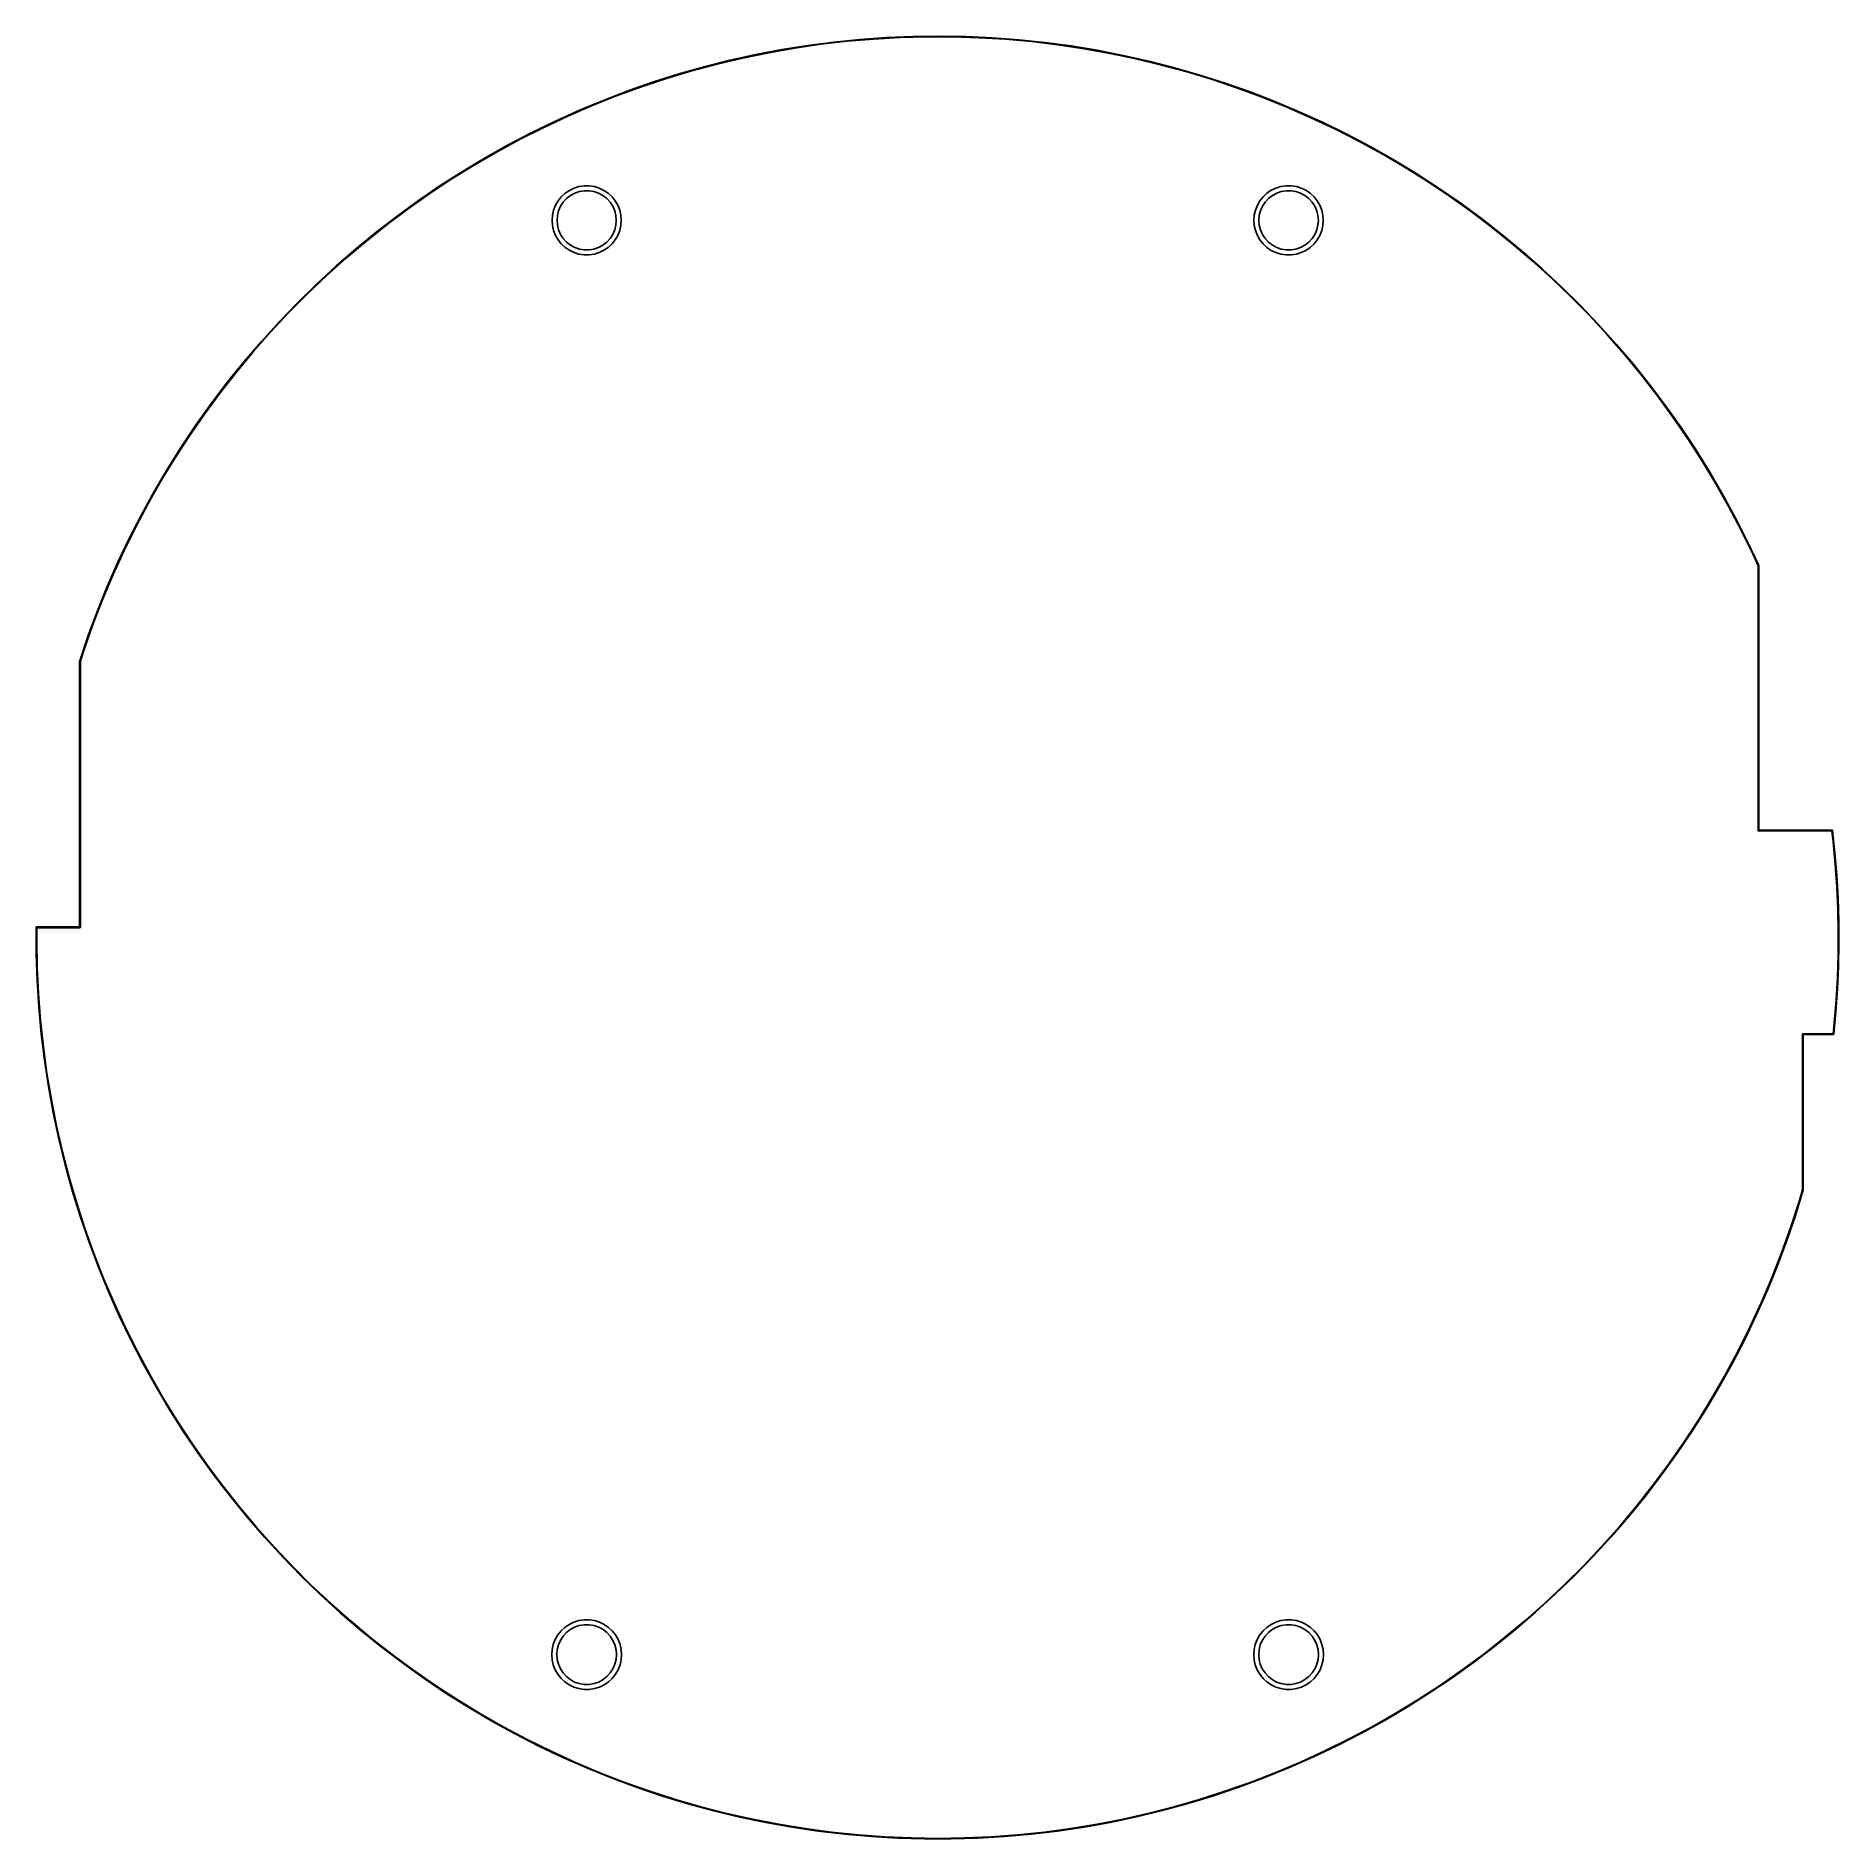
# Model space of a CAD drawing. Extents: x 109.9 to 199.9, y -155.5 to -65.5.
import ezdxf

# ---------------------------------------------------------------- set-up
doc = ezdxf.new("R2010")
doc.units = 0
doc.layers.add('BLACK', color=7, linetype='CONTINUOUS')

msp = doc.modelspace()

# ---------------------------------------------------------------- linework, layer by layer
at = {"layer": 'BLACK', "linetype": 'CONTINUOUS'}
for p, q in [((149.764561, -65.771045), (151.07774, -65.638545)), ((151.738012, -65.619915), (150.424003, -65.733067)), ((151.07774, -65.638545), (152.394239, -65.544598)), ((153.054773, -65.545332), (151.738012, -65.619915)), ((152.394239, -65.544598), (153.712926, -65.489285)), ((154.373155, -65.509383), (153.054773, -65.545332)), ((153.712926, -65.489285), (155.032668, -65.472653)), ((155.692024, -65.512097), (154.373155, -65.509383)), ((155.032668, -65.472653), (156.35233, -65.494718)), ((157.010246, -65.553474), (155.692024, -65.512097)), ((156.35233, -65.494718), (157.670778, -65.555459)), ((158.326689, -65.633478), (157.010246, -65.553474)), ((157.670778, -65.555459), (158.986879, -65.654826)), ((159.640221, -65.752039), (158.326689, -65.633478)), ((158.986879, -65.654826), (160.299502, -65.792731)), ((145.218025, -66.568929), (143.934639, -66.87281)), ((144.567556, -66.683808), (145.856211, -66.398562)), ((146.509768, -66.302802), (145.218025, -66.568929)), ((145.856211, -66.398562), (147.152674, -66.151217)), ((147.808757, -66.074658), (146.509768, -66.302802)), ((147.152674, -66.151217), (148.45583, -65.941985)), ((149.113876, -65.884692), (147.808757, -66.074658)), ((148.45583, -65.941985), (149.764561, -65.771045)), ((150.424003, -65.733067), (149.113876, -65.884692)), ((160.949713, -65.909056), (159.640221, -65.752039)), ((160.299502, -65.792731), (161.607517, -65.969058)), ((162.254039, -66.104393), (160.949713, -65.909056)), ((161.607517, -65.969058), (162.909801, -66.183653)), ((163.552078, -66.337884), (162.254039, -66.104393)), ((162.909801, -66.183653), (164.205235, -66.436334)), ((164.842714, -66.609326), (163.552078, -66.337884)), ((164.205235, -66.436334), (165.492704, -66.726882)), ((166.124838, -66.918488), (164.842714, -66.609326)), ((140.75948, -67.764329), (142.018095, -67.366985)), ((142.660713, -67.214183), (141.397342, -67.592754)), ((142.018095, -67.366985), (143.287818, -67.006707)), ((143.934639, -66.87281), (142.660713, -67.214183)), ((143.287818, -67.006707), (144.567556, -66.683808)), ((165.492704, -66.726882), (166.771102, -67.055047)), ((167.397348, -67.265103), (166.124838, -66.918488)), ((166.771102, -67.055047), (168.039331, -67.420549)), ((168.659149, -67.648873), (167.397348, -67.265103)), ((168.039331, -67.420549), (169.2963, -67.823072)), ((138.279888, -68.668824), (139.513054, -68.1984)), ((140.145612, -68.0082), (138.906599, -68.460162)), ((139.513054, -68.1984), (140.75948, -67.764329)), ((141.397342, -67.592754), (140.145612, -68.0082)), ((169.909158, -68.069468), (168.659149, -67.648873)), ((169.2963, -67.823072), (170.540928, -68.262271)), ((171.1463, -68.526527), (169.909158, -68.069468)), ((170.540928, -68.262271), (171.772147, -68.737767)), ((135.857567, -69.717082), (137.061044, -69.175196)), ((137.681368, -68.948251), (136.470972, -69.472049)), ((137.061044, -69.175196), (138.279888, -68.668824)), ((138.906599, -68.460162), (137.681368, -68.948251)), ((172.369511, -69.019656), (171.1463, -68.526527)), ((171.772147, -68.737767), (172.988896, -69.249153)), ((173.577741, -69.548433), (172.369511, -69.019656)), ((172.988896, -69.249153), (174.190131, -69.795989)), ((135.276452, -70.031106), (134.098834, -70.62494)), ((134.670494, -70.294015), (135.857567, -69.717082)), ((136.470972, -69.472049), (135.276452, -70.031106)), ((174.769949, -70.112403), (173.577741, -69.548433)), ((174.190131, -69.795989), (175.37482, -70.377804)), ((175.945113, -70.71108), (174.769949, -70.112403)), ((132.349622, -71.551011), (133.500844, -70.9055)), ((134.098834, -70.62494), (132.93913, -71.25304)), ((133.500844, -70.9055), (134.670494, -70.294015)), ((175.37482, -70.377804), (176.541943, -70.994099)), ((177.10222, -71.34395), (175.945113, -70.71108)), ((176.541943, -70.994099), (177.690497, -71.644344)), ((131.798338, -71.914869), (130.677439, -72.609855)), ((131.217818, -72.229992), (132.349622, -71.551011)), ((132.93913, -71.25304), (131.798338, -71.914869)), ((178.240278, -72.010469), (177.10222, -71.34395)), ((177.690497, -71.644344), (178.819495, -72.32798)), ((179.358307, -72.710064), (178.240278, -72.010469)), ((130.677439, -72.609855), (129.577394, -73.337403)), ((130.106406, -72.941862), (131.217818, -72.229992)), ((178.819495, -72.32798), (179.927968, -73.044419)), ((180.455347, -73.442134), (179.358307, -72.710064)), ((127.948558, -74.461787), (129.01634, -73.686006)), ((129.577394, -73.337403), (128.499151, -74.096886)), ((129.01634, -73.686006), (130.106406, -72.941862)), ((135.856213, -73.925809), (135.985422, -73.702012)), ((135.985422, -73.702012), (136.146544, -73.499972)), ((136.246018, -73.766923), (136.112319, -73.971565)), ((136.146544, -73.499972), (136.335978, -73.324203)), ((136.411577, -73.587079), (136.246018, -73.766923)), ((136.335978, -73.324203), (136.549494, -73.178631)), ((136.60448, -73.436937), (136.411577, -73.587079)), ((136.549494, -73.178631), (136.782321, -73.066507)), ((136.819463, -73.320593), (136.60448, -73.436937)), ((136.782321, -73.066507), (137.029258, -72.990337)), ((137.050665, -73.241222), (136.819463, -73.320593)), ((137.029258, -72.990337), (137.284791, -72.951822)), ((137.291777, -73.200987), (137.050665, -73.241222)), ((137.284791, -72.951822), (137.543209, -72.951822)), ((137.536223, -73.200987), (137.291777, -73.200987)), ((137.777335, -73.241222), (137.536223, -73.200987)), ((137.543209, -72.951822), (137.798742, -72.990337)), ((138.008537, -73.320593), (137.777335, -73.241222)), ((137.798742, -72.990337), (138.045679, -73.066507)), ((138.22352, -73.436937), (138.008537, -73.320593)), ((138.045679, -73.066507), (138.278507, -73.178631)), ((138.416423, -73.587079), (138.22352, -73.436937)), ((138.278507, -73.178631), (138.492022, -73.324203)), ((138.581982, -73.766923), (138.416423, -73.587079)), ((138.492022, -73.324203), (138.681456, -73.499972)), ((138.715681, -73.971565), (138.581982, -73.766923)), ((138.681456, -73.499972), (138.842578, -73.702012)), ((138.842578, -73.702012), (138.971787, -73.925809)), ((170.904227, -73.92389), (171.033767, -73.69952)), ((171.033767, -73.69952), (171.195301, -73.496963)), ((171.294515, -73.764197), (171.160415, -73.969453)), ((171.195301, -73.496963), (171.38522, -73.320744)), ((171.460571, -73.583813), (171.294515, -73.764197)), ((171.38522, -73.320744), (171.599282, -73.1748)), ((171.654052, -73.433221), (171.460571, -73.583813)), ((171.599282, -73.1748), (171.832704, -73.062389)), ((171.86968, -73.316528), (171.654052, -73.433221)), ((171.832704, -73.062389), (172.080274, -72.986024)), ((172.101575, -73.236919), (171.86968, -73.316528)), ((172.080274, -72.986024), (172.33646, -72.94741)), ((172.34341, -73.196563), (172.101575, -73.236919)), ((172.33646, -72.94741), (172.59554, -72.94741)), ((172.58859, -73.196563), (172.34341, -73.196563)), ((172.830425, -73.236919), (172.58859, -73.196563)), ((172.59554, -72.94741), (172.851726, -72.986024)), ((173.06232, -73.316528), (172.830425, -73.236919)), ((172.851726, -72.986024), (173.099296, -73.062389)), ((173.277948, -73.433221), (173.06232, -73.316528)), ((173.099296, -73.062389), (173.332719, -73.1748)), ((173.471429, -73.583813), (173.277948, -73.433221)), ((173.332719, -73.1748), (173.54678, -73.320744)), ((173.637485, -73.764197), (173.471429, -73.583813)), ((173.54678, -73.320744), (173.736699, -73.496963)), ((173.771585, -73.969453), (173.637485, -73.764197)), ((173.736699, -73.496963), (173.898233, -73.69952)), ((173.898233, -73.69952), (174.027773, -73.92389)), ((179.927968, -73.044419), (181.014961, -73.793045)), ((181.530454, -74.20605), (180.455347, -73.442134)), ((181.014961, -73.793045), (182.07954, -74.573215)), ((126.903976, -75.268537), (127.948558, -74.461787)), ((128.499151, -74.096886), (127.443636, -74.887651)), ((135.684987, -74.676), (135.704299, -74.418304)), ((135.704299, -74.933696), (135.684987, -74.676)), ((135.704299, -74.418304), (135.761802, -74.166364)), ((135.761802, -74.166364), (135.856213, -73.925809)), ((135.954118, -74.432389), (135.933932, -74.676)), ((135.933932, -74.676), (135.954118, -74.919611)), ((136.014126, -74.195423), (135.954118, -74.432389)), ((136.112319, -73.971565), (136.014126, -74.195423)), ((138.813874, -74.195423), (138.715681, -73.971565)), ((138.873882, -74.432389), (138.813874, -74.195423)), ((138.894068, -74.676), (138.873882, -74.432389)), ((138.873882, -74.919611), (138.894068, -74.676)), ((138.971787, -73.925809), (139.066198, -74.166364)), ((139.066198, -74.166364), (139.123701, -74.418304)), ((139.123701, -74.418304), (139.143013, -74.676)), ((139.143013, -74.676), (139.123701, -74.933696)), ((170.732563, -74.676), (170.751924, -74.417645)), ((170.751924, -74.934355), (170.732563, -74.676)), ((170.751924, -74.417645), (170.809575, -74.16506)), ((170.809575, -74.16506), (170.904227, -73.92389)), ((171.00174, -74.431658), (170.981493, -74.676)), ((170.981493, -74.676), (171.00174, -74.920342)), ((171.061928, -74.193981), (171.00174, -74.431658)), ((171.160415, -73.969453), (171.061928, -74.193981)), ((173.870072, -74.193981), (173.771585, -73.969453)), ((173.93026, -74.431658), (173.870072, -74.193981)), ((173.950507, -74.676), (173.93026, -74.431658)), ((173.93026, -74.920342), (173.950507, -74.676)), ((174.027773, -73.92389), (174.122425, -74.16506)), ((174.122425, -74.16506), (174.180076, -74.417645)), ((174.180076, -74.417645), (174.199437, -74.676)), ((174.199437, -74.676), (174.180076, -74.934355)), ((182.582705, -75.001155), (181.530454, -74.20605)), ((182.07954, -74.573215), (183.120791, -75.384259)), ((125.883494, -76.105562), (126.903976, -75.268537)), ((127.443636, -74.887651), (126.411756, -75.70902)), ((135.761802, -75.185636), (135.704299, -74.933696)), ((135.856213, -75.426191), (135.761802, -75.185636)), ((135.985422, -75.649988), (135.856213, -75.426191)), ((135.954118, -74.919611), (136.014126, -75.156577)), ((136.014126, -75.156577), (136.112319, -75.380435)), ((136.112319, -75.380435), (136.246018, -75.585077)), ((136.246018, -75.585077), (136.411577, -75.764921)), ((138.416423, -75.764921), (138.581982, -75.585077)), ((138.581982, -75.585077), (138.715681, -75.380435)), ((138.715681, -75.380435), (138.813874, -75.156577)), ((138.813874, -75.156577), (138.873882, -74.919611)), ((138.971787, -75.426191), (138.842578, -75.649988)), ((139.066198, -75.185636), (138.971787, -75.426191)), ((139.123701, -74.933696), (139.066198, -75.185636)), ((170.809575, -75.18694), (170.751924, -74.934355)), ((170.904227, -75.42811), (170.809575, -75.18694)), ((171.033767, -75.65248), (170.904227, -75.42811)), ((171.00174, -74.920342), (171.061928, -75.158019)), ((171.061928, -75.158019), (171.160415, -75.382547)), ((171.160415, -75.382547), (171.294515, -75.587803)), ((171.294515, -75.587803), (171.460571, -75.768187)), ((173.471429, -75.768187), (173.637485, -75.587803)), ((173.637485, -75.587803), (173.771585, -75.382547)), ((173.771585, -75.382547), (173.870072, -75.158019)), ((173.870072, -75.158019), (173.93026, -74.920342)), ((174.027773, -75.42811), (173.898233, -75.65248)), ((174.122425, -75.18694), (174.027773, -75.42811)), ((174.180076, -74.934355), (174.122425, -75.18694)), ((183.611194, -75.826765), (182.582705, -75.001155)), ((183.120791, -75.384259), (184.137819, -76.225478)), ((124.887988, -76.972144), (125.883494, -76.105562)), ((126.411756, -75.70902), (125.404398, -76.560286)), ((136.146544, -75.852028), (135.985422, -75.649988)), ((136.335978, -76.027797), (136.146544, -75.852028)), ((136.549494, -76.173369), (136.335978, -76.027797)), ((136.411577, -75.764921), (136.60448, -75.915063)), ((136.782321, -76.285493), (136.549494, -76.173369)), ((136.60448, -75.915063), (136.819463, -76.031407)), ((137.029258, -76.361663), (136.782321, -76.285493)), ((136.819463, -76.031407), (137.050665, -76.110778)), ((137.284791, -76.400178), (137.029258, -76.361663)), ((137.050665, -76.110778), (137.291777, -76.151013)), ((137.543209, -76.400178), (137.284791, -76.400178)), ((137.291777, -76.151013), (137.536223, -76.151013)), ((137.536223, -76.151013), (137.777335, -76.110778)), ((137.798742, -76.361663), (137.543209, -76.400178)), ((137.777335, -76.110778), (138.008537, -76.031407)), ((138.045679, -76.285493), (137.798742, -76.361663)), ((138.008537, -76.031407), (138.22352, -75.915063)), ((138.278507, -76.173369), (138.045679, -76.285493)), ((138.22352, -75.915063), (138.416423, -75.764921)), ((138.492022, -76.027797), (138.278507, -76.173369)), ((138.681456, -75.852028), (138.492022, -76.027797)), ((138.842578, -75.649988), (138.681456, -75.852028)), ((171.195301, -75.855037), (171.033767, -75.65248)), ((171.38522, -76.031256), (171.195301, -75.855037)), ((171.599282, -76.1772), (171.38522, -76.031256)), ((171.460571, -75.768187), (171.654052, -75.918779)), ((171.832704, -76.289611), (171.599282, -76.1772)), ((171.654052, -75.918779), (171.86968, -76.035472)), ((172.080274, -76.365976), (171.832704, -76.289611)), ((171.86968, -76.035472), (172.101575, -76.115081)), ((172.33646, -76.40459), (172.080274, -76.365976)), ((172.101575, -76.115081), (172.34341, -76.155437)), ((172.59554, -76.40459), (172.33646, -76.40459)), ((172.34341, -76.155437), (172.58859, -76.155437)), ((172.58859, -76.155437), (172.830425, -76.115081)), ((172.851726, -76.365976), (172.59554, -76.40459)), ((172.830425, -76.115081), (173.06232, -76.035472)), ((173.099296, -76.289611), (172.851726, -76.365976)), ((173.06232, -76.035472), (173.277948, -75.918779)), ((173.332719, -76.1772), (173.099296, -76.289611)), ((173.277948, -75.918779), (173.471429, -75.768187)), ((173.54678, -76.031256), (173.332719, -76.1772)), ((173.736699, -75.855037), (173.54678, -76.031256)), ((173.898233, -75.65248), (173.736699, -75.855037)), ((184.615039, -76.68217), (183.611194, -75.826765)), ((184.137819, -76.225478), (185.129749, -77.096151)), ((123.918315, -77.867537), (124.887988, -76.972144)), ((125.404398, -76.560286), (124.422429, -77.440717)), ((185.593375, -77.566637), (184.615039, -76.68217)), ((185.129749, -77.096151), (186.095728, -77.995528)), ((122.975306, -78.790971), (123.918315, -77.867537)), ((124.422429, -77.440717), (123.466692, -78.349556)), ((186.545363, -78.479403), (185.593375, -77.566637)), ((186.095728, -77.995528), (187.034926, -78.922837)), ((122.059774, -79.741653), (122.975306, -78.790971)), ((123.466692, -78.349556), (122.538008, -79.286023)), ((187.470183, -79.419685), (186.545363, -78.479403)), ((187.034926, -78.922837), (187.946537, -79.87728)), ((121.172505, -80.718766), (122.059774, -79.741653)), ((122.538008, -79.286023), (121.637177, -80.249312)), ((188.367041, -80.386675), (187.470183, -79.419685)), ((187.946537, -79.87728), (188.829775, -80.858037)), ((120.314262, -81.721469), (121.172505, -80.718766)), ((121.637177, -80.249312), (120.764972, -81.238595)), ((189.235166, -81.37954), (188.367041, -80.386675)), ((188.829775, -80.858037), (189.683883, -81.864266)), ((119.485783, -82.748901), (120.314262, -81.721469)), ((120.764972, -81.238595), (119.922143, -82.253022)), ((190.073811, -82.397428), (189.235166, -81.37954)), ((189.683883, -81.864266), (190.508126, -82.8951)), ((118.687779, -83.800179), (119.485783, -82.748901)), ((119.922143, -82.253022), (119.109414, -83.291721)), ((190.882256, -83.439465), (190.073811, -82.397428)), ((119.109414, -83.291721), (118.327485, -84.353799)), ((190.508126, -82.8951), (191.301795, -83.949654)), ((191.659806, -84.504753), (190.882256, -83.439465)), ((118.327485, -84.353799), (117.577027, -85.438343)), ((117.920936, -84.874399), (118.687779, -83.800179)), ((191.301795, -83.949654), (192.064208, -85.027022)), ((192.405793, -85.592377), (191.659806, -84.504753)), ((117.577027, -85.438343), (116.858686, -86.544421)), ((117.185915, -85.970637), (117.920936, -84.874399)), ((192.064208, -85.027022), (192.79471, -86.126277)), ((116.483346, -87.087952), (117.185915, -85.970637)), ((193.119575, -86.701403), (192.405793, -85.592377)), ((192.79471, -86.126277), (193.492673, -87.246475)), ((115.813833, -88.225383), (116.483346, -87.087952)), ((116.858686, -86.544421), (116.173078, -87.671082)), ((193.800538, -87.830877), (193.119575, -86.701403)), ((193.492673, -87.246475), (194.157497, -88.386652)), ((115.177953, -89.381952), (115.813833, -88.225383)), ((116.173078, -87.671082), (115.520794, -88.817357)), ((194.448098, -88.979828), (193.800538, -87.830877)), ((115.520794, -88.817357), (114.902393, -89.982262)), ((194.157497, -88.386652), (194.788611, -89.545829)), ((195.061697, -90.147269), (194.448098, -88.979828)), ((114.902393, -89.982262), (114.318408, -91.164795)), ((114.576251, -90.556664), (115.177953, -89.381952)), ((194.788611, -89.545829), (195.385471, -90.723009)), ((114.009245, -91.748512), (114.576251, -90.556664)), ((195.640809, -91.332197), (195.061697, -90.147269)), ((195.385471, -90.723009), (195.947566, -91.917181)), ((113.477422, -92.956468), (114.009245, -91.748512)), ((114.318408, -91.164795), (113.76934, -92.36394)), ((195.911164, -91.929156), (195.640809, -91.332197)), ((113.76934, -92.36394), (113.255662, -93.578665)), ((195.91655, -105.156008), (195.911164, -91.929156)), ((195.947566, -91.917181), (195.94814, -91.922324)), ((195.94814, -91.922324), (195.949263, -91.925032)), ((195.949263, -91.925032), (195.954642, -105.136904)), ((113.255662, -93.578665), (112.777815, -94.807927)), ((112.98124, -94.179497), (113.477422, -92.956468)), ((112.521124, -95.416545), (112.98124, -94.179497)), ((112.097471, -96.66655), (112.521124, -95.416545)), ((112.777815, -94.807927), (112.336209, -96.050669)), ((112.336209, -96.050669), (112.13465, -96.675398)), ((112.09655, -96.6724), (112.097477, -96.670161)), ((112.09655, -109.962723), (112.09655, -96.6724)), ((112.097477, -96.670161), (112.09747, -96.66655)), ((112.09747, -96.66655), (112.097471, -96.66655)), ((112.13465, -96.675398), (112.13465, -109.982)), ((195.916557, -105.156026), (195.91655, -105.156008)), ((195.91655, -105.156045), (195.916557, -105.156026)), ((195.919314, -105.162674), (195.91655, -105.156045)), ((195.922135, -105.169475), (195.919314, -105.162674)), ((195.922154, -105.169482), (195.922135, -105.169475)), ((195.922162, -105.169502), (195.922154, -105.169482)), ((195.929015, -105.172322), (195.922162, -105.169502)), ((195.935608, -105.17505), (195.929015, -105.172322)), ((195.935626, -105.175042), (195.935608, -105.17505)), ((195.935645, -105.17505), (195.935626, -105.175042)), ((199.593719, -105.166343), (195.935645, -105.17505)), ((195.954642, -105.136904), (199.610577, -105.128203)), ((199.658906, -105.711451), (199.593719, -105.166343)), ((199.610577, -105.128203), (199.612099, -105.128829)), ((199.612099, -105.128829), (199.614317, -105.128564)), ((199.614317, -105.128564), (199.622328, -105.133038)), ((199.622328, -105.133038), (199.62406, -105.133751)), ((199.62406, -105.133751), (199.624198, -105.134082)), ((199.624198, -105.134082), (199.624596, -105.134305)), ((199.624596, -105.134305), (199.629538, -105.144991)), ((199.629538, -105.144991), (199.629537, -105.144991)), ((199.629537, -105.144991), (199.749895, -106.271327)), ((199.764999, -106.838347), (199.658906, -105.711451)), ((199.749895, -106.271327), (199.841869, -107.400335)), ((199.8427, -107.967556), (199.764999, -106.838347)), ((199.841869, -107.400335), (199.905402, -108.5313)), ((199.891958, -109.098362), (199.8427, -107.967556)), ((199.905402, -108.5313), (199.940454, -109.663506)), ((199.912743, -110.23005), (199.891958, -109.098362)), ((199.940454, -109.663506), (199.947001, -110.796236)), ((109.919082, -109.981885), (109.919084, -109.981878)), ((109.919084, -109.981891), (109.919082, -109.981885)), ((109.919083, -109.981669), (109.922848, -109.970513)), ((109.919084, -109.981669), (109.919083, -109.981669)), ((109.919084, -109.981878), (109.919084, -109.981669)), ((109.923743, -111.313368), (109.919084, -109.981891)), ((109.922848, -109.970513), (109.924184, -109.969564)), ((109.924184, -109.969564), (109.924661, -109.968415)), ((109.924661, -109.968415), (109.927411, -109.967275)), ((109.927411, -109.967275), (109.93245, -109.963701)), ((109.93245, -109.963701), (109.935943, -109.96374)), ((109.935943, -109.96374), (109.938131, -109.962834)), ((109.938131, -109.962834), (112.09655, -109.962723)), ((109.956967, -110.000933), (109.949649, -110.64742)), ((109.949649, -110.64742), (109.973985, -111.977923)), ((112.115052, -110.000823), (109.956967, -110.000933)), ((112.1156, -110.00105), (112.115052, -110.000823)), ((112.12907, -109.99547), (112.1156, -110.00105)), ((112.13465, -109.982), (112.12907, -109.99547)), ((199.905041, -111.361903), (199.912743, -110.23005)), ((109.967785, -112.644347), (109.923743, -111.313368)), ((199.868859, -112.493203), (199.905041, -111.361903)), ((199.947001, -110.796236), (199.92504, -111.928771)), ((109.973985, -111.977923), (110.037659, -113.307126)), ((199.804217, -113.623235), (199.868859, -112.493203)), ((199.92504, -111.928771), (199.874586, -113.060395)), ((110.051171, -113.97344), (109.967785, -112.644347)), ((110.037659, -113.307126), (110.140616, -114.633863)), ((199.874586, -113.060395), (199.795669, -114.190391)), ((110.173828, -115.299487), (110.051171, -113.97344)), ((199.795669, -114.190391), (199.688339, -115.318043)), ((199.711158, -114.751281), (199.804217, -113.623235)), ((110.140616, -114.633863), (110.282765, -115.956975)), ((199.652294, -115.29695), (199.711158, -114.751281)), ((110.335649, -116.621326), (110.173828, -115.299487)), ((110.282765, -115.956975), (110.463983, -117.275305)), ((198.12635, -115.316), (198.13193, -115.30253)), ((198.12635, -123.08568), (198.12635, -115.316)), ((198.13193, -115.30253), (198.1454, -115.29695)), ((198.1454, -115.29695), (199.652294, -115.29695)), ((199.6694, -115.33505), (198.16445, -115.33505)), ((198.16445, -115.33505), (198.16445, -123.0884)), ((199.670983, -115.334394), (199.6694, -115.33505)), ((199.673309, -115.334645), (199.670983, -115.334394)), ((199.680925, -115.330275), (199.673309, -115.334645)), ((199.68287, -115.32947), (199.680925, -115.330275)), ((199.683038, -115.329063), (199.68287, -115.32947)), ((199.683522, -115.328786), (199.683038, -115.329063)), ((199.68834, -115.318044), (199.683522, -115.328786)), ((199.688339, -115.318043), (199.68834, -115.318044)), ((110.536491, -117.937801), (110.335649, -116.621326)), ((110.463983, -117.275305), (110.684111, -118.587698)), ((110.776181, -119.24776), (110.536491, -117.937801)), ((110.684111, -118.587698), (110.942956, -119.893007)), ((111.054506, -120.550057), (110.776181, -119.24776)), ((110.942956, -119.893007), (111.240292, -121.19009)), ((111.371225, -121.843554), (111.054506, -120.550057)), ((111.240292, -121.19009), (111.575858, -122.477812)), ((111.72606, -123.127117), (111.371225, -121.843554)), ((111.575858, -122.477812), (111.949362, -123.755046)), ((112.118701, -124.399626), (111.72606, -123.127117)), ((198.163688, -123.093733), (197.772031, -124.366544)), ((197.940872, -123.721834), (198.12635, -123.08568)), ((198.16445, -123.0884), (198.163588, -123.090478)), ((198.163588, -123.090478), (198.163688, -123.093733)), ((111.949362, -123.755046), (112.360476, -125.020676)), ((197.530736, -124.987781), (197.940872, -123.721834)), ((112.548804, -125.659965), (112.118701, -124.399626)), ((112.360476, -125.020676), (112.80884, -126.273593)), ((197.083339, -126.241044), (197.530736, -124.987781)), ((197.772031, -124.366544), (197.342901, -125.627215)), ((113.015993, -126.907033), (112.548804, -125.659965)), ((197.342901, -125.627215), (196.876676, -126.874643)), ((112.80884, -126.273593), (113.294063, -127.512702)), ((113.519859, -128.139738), (113.015993, -126.907033)), ((196.876676, -126.874643), (196.373762, -128.107738)), ((196.599074, -127.480527), (197.083339, -126.241044)), ((113.294063, -127.512702), (113.81572, -128.736919)), ((196.078362, -128.705147), (196.599074, -127.480527)), ((114.059962, -129.357003), (113.519859, -128.139738)), ((113.81572, -128.736919), (114.373355, -129.945172)), ((195.521661, -129.91383), (196.078362, -128.705147)), ((196.373762, -128.107738), (195.8346, -129.325419)), ((114.635828, -130.557762), (114.059962, -129.357003)), ((195.8346, -129.325419), (195.259661, -130.526623)), ((114.373355, -129.945172), (114.966479, -131.136405)), ((195.259661, -130.526623), (194.649449, -131.710297)), ((194.929457, -131.105521), (195.521661, -129.91383)), ((115.246955, -131.740964), (114.635828, -130.557762)), ((114.966479, -131.136405), (115.594574, -132.309576)), ((194.302269, -132.279177), (194.929457, -131.105521)), ((115.892807, -132.905575), (115.246955, -131.740964)), ((115.594574, -132.309576), (116.257091, -133.463658)), ((193.640644, -133.43377), (194.302269, -132.279177)), ((194.649449, -131.710297), (194.004496, -132.875406)), ((116.572819, -134.050576), (115.892807, -132.905575)), ((194.004496, -132.875406), (193.325369, -134.020932)), ((116.257091, -133.463658), (116.953449, -134.597641)), ((117.286397, -135.174965), (116.572819, -134.050576)), ((193.325369, -134.020932), (192.61266, -135.145872)), ((192.945162, -134.568291), (193.640644, -133.43377)), ((116.953449, -134.597641), (117.683039, -135.710534)), ((192.216431, -135.681747), (192.945162, -134.568291)), ((118.032916, -136.277759), (117.286397, -135.174965)), ((117.683039, -135.710534), (118.445224, -136.801362)), ((191.455089, -136.773163), (192.216431, -135.681747)), ((192.61266, -135.145872), (191.866992, -136.249242)), ((118.811724, -137.357991), (118.032916, -136.277759)), ((118.445224, -136.801362), (119.239337, -137.869172)), ((190.661802, -137.841587), (191.455089, -136.773163)), ((191.866992, -136.249242), (191.08902, -137.330076)), ((119.622138, -138.414719), (118.811724, -137.357991)), ((191.08902, -137.330076), (190.279422, -138.387429)), ((119.239337, -137.869172), (120.064682, -138.913029)), ((120.46345, -139.447016), (119.622138, -138.414719)), ((190.279422, -138.387429), (189.438908, -139.420376)), ((189.837264, -138.886081), (190.661802, -137.841587)), ((120.064682, -138.913029), (120.920537, -139.932021)), ((121.334924, -140.453981), (120.46345, -139.447016)), ((189.438908, -139.420376), (188.568212, -140.428013)), ((188.982195, -139.905733), (189.837264, -138.886081)), ((120.920537, -139.932021), (121.806155, -140.925255)), ((122.235797, -141.434731), (121.334924, -140.453981)), ((188.568212, -140.428013), (187.668097, -141.409459)), ((188.097345, -140.899651), (188.982195, -139.905733)), ((121.806155, -140.925255), (122.72076, -141.891863)), ((187.183487, -141.866965), (188.097345, -140.899651)), ((123.165281, -142.38841), (122.235797, -141.434731)), ((122.72076, -141.891863), (123.663551, -142.830999)), ((186.241421, -142.806829), (187.183487, -141.866965)), ((187.668097, -141.409459), (186.73935, -142.363856)), ((124.122564, -143.314182), (123.165281, -142.38841)), ((123.663551, -142.830999), (124.633705, -143.741841)), ((185.271971, -143.718421), (186.241421, -142.806829)), ((186.73935, -142.363856), (185.782782, -143.290367)), ((125.106807, -144.211238), (124.122564, -143.314182)), ((124.633705, -143.741841), (125.630373, -144.623593)), ((184.275985, -144.600942), (185.271971, -143.718421)), ((185.782782, -143.290367), (184.799233, -144.188183)), ((126.117149, -145.078793), (125.106807, -144.211238)), ((125.630373, -144.623593), (126.652682, -145.475483)), ((136.136695, -145.118834), (136.327601, -144.941699)), ((136.327601, -144.941699), (136.542776, -144.794996)), ((136.542776, -144.794996), (136.777412, -144.682001)), ((136.814048, -144.936248), (136.597106, -145.053651)), ((136.777412, -144.682001), (137.026269, -144.605239)), ((137.047355, -144.856153), (136.814048, -144.936248)), ((137.026269, -144.605239), (137.283787, -144.566424)), ((137.290664, -144.815552), (137.047355, -144.856153)), ((137.283787, -144.566424), (137.544213, -144.566424)), ((137.537336, -144.815552), (137.290664, -144.815552)), ((137.780645, -144.856153), (137.537336, -144.815552)), ((137.544213, -144.566424), (137.801731, -144.605239)), ((138.013952, -144.936248), (137.780645, -144.856153)), ((137.801731, -144.605239), (138.050588, -144.682001)), ((138.230894, -145.053651), (138.013952, -144.936248)), ((138.050588, -144.682001), (138.285224, -144.794996)), ((138.285224, -144.794996), (138.500399, -144.941699)), ((138.500399, -144.941699), (138.691305, -145.118834)), ((171.188695, -145.118834), (171.379601, -144.941699)), ((171.379601, -144.941699), (171.594776, -144.794996)), ((171.594776, -144.794996), (171.829412, -144.682001)), ((171.866048, -144.936248), (171.649106, -145.053651)), ((171.829412, -144.682001), (172.078269, -144.605239)), ((172.099355, -144.856153), (171.866048, -144.936248)), ((172.078269, -144.605239), (172.335787, -144.566424)), ((172.342664, -144.815552), (172.099355, -144.856153)), ((172.335787, -144.566424), (172.596213, -144.566424)), ((172.589336, -144.815552), (172.342664, -144.815552)), ((172.832645, -144.856153), (172.589336, -144.815552)), ((172.596213, -144.566424), (172.853731, -144.605239)), ((173.065952, -144.936248), (172.832645, -144.856153)), ((172.853731, -144.605239), (173.102588, -144.682001)), ((173.282894, -145.053651), (173.065952, -144.936248)), ((173.102588, -144.682001), (173.337224, -144.794996)), ((173.337224, -144.794996), (173.552399, -144.941699)), ((173.552399, -144.941699), (173.743305, -145.118834)), ((183.254335, -145.453622), (184.275985, -144.600942)), ((184.799233, -144.188183), (183.78956, -145.056518)), ((127.152708, -145.916088), (126.117149, -145.078793)), ((126.652682, -145.475483), (127.699738, -146.296767)), ((135.691014, -146.044302), (135.748964, -145.790404)), ((135.748964, -145.790404), (135.844109, -145.54798)), ((135.844109, -145.54798), (135.974322, -145.322444)), ((136.001376, -145.819045), (135.940821, -146.05817)), ((135.974322, -145.322444), (136.136695, -145.118834)), ((136.100463, -145.593149), (136.001376, -145.819045)), ((136.23538, -145.386643), (136.100463, -145.593149)), ((136.402447, -145.20516), (136.23538, -145.386643)), ((136.597106, -145.053651), (136.402447, -145.20516)), ((138.425553, -145.20516), (138.230894, -145.053651)), ((138.59262, -145.386643), (138.425553, -145.20516)), ((138.727537, -145.593149), (138.59262, -145.386643)), ((138.691305, -145.118834), (138.853678, -145.322444)), ((138.826624, -145.819045), (138.727537, -145.593149)), ((138.887179, -146.05817), (138.826624, -145.819045)), ((138.853678, -145.322444), (138.983891, -145.54798)), ((138.983891, -145.54798), (139.079036, -145.790404)), ((139.079036, -145.790404), (139.136986, -146.044302)), ((170.743014, -146.044302), (170.800964, -145.790404)), ((170.800964, -145.790404), (170.896109, -145.54798)), ((170.896109, -145.54798), (171.026322, -145.322444)), ((171.053376, -145.819045), (170.992821, -146.05817)), ((171.026322, -145.322444), (171.188695, -145.118834)), ((171.152463, -145.593149), (171.053376, -145.819045)), ((171.28738, -145.386643), (171.152463, -145.593149)), ((171.454447, -145.20516), (171.28738, -145.386643)), ((171.649106, -145.053651), (171.454447, -145.20516)), ((173.477553, -145.20516), (173.282894, -145.053651)), ((173.64462, -145.386643), (173.477553, -145.20516)), ((173.779537, -145.593149), (173.64462, -145.386643)), ((173.743305, -145.118834), (173.905678, -145.322444)), ((173.878624, -145.819045), (173.779537, -145.593149)), ((173.939179, -146.05817), (173.878624, -145.819045)), ((173.905678, -145.322444), (174.035891, -145.54798)), ((174.035891, -145.54798), (174.131036, -145.790404)), ((174.131036, -145.790404), (174.188986, -146.044302)), ((182.207913, -146.275714), (183.254335, -145.453622)), ((183.78956, -145.056518), (182.754649, -145.894613)), ((128.212576, -146.72239), (127.152708, -145.916088)), ((127.699738, -146.296767), (128.770625, -147.086724)), ((129.295826, -147.496995), (128.212576, -146.72239)), ((135.671552, -146.304), (135.691014, -146.044302)), ((135.691014, -146.563698), (135.671552, -146.304)), ((135.748964, -146.817596), (135.691014, -146.563698)), ((135.940821, -146.05817), (135.920451, -146.304)), ((135.920451, -146.304), (135.940821, -146.54983)), ((135.940821, -146.54983), (136.001376, -146.788955)), ((138.826624, -146.788955), (138.887179, -146.54983)), ((138.907549, -146.304), (138.887179, -146.05817)), ((138.887179, -146.54983), (138.907549, -146.304)), ((139.136986, -146.563698), (139.079036, -146.817596)), ((139.136986, -146.044302), (139.156448, -146.304)), ((139.156448, -146.304), (139.136986, -146.563698)), ((170.723552, -146.304), (170.743014, -146.044302)), ((170.743014, -146.563698), (170.723552, -146.304)), ((170.800964, -146.817596), (170.743014, -146.563698)), ((170.992821, -146.05817), (170.972451, -146.304)), ((170.972451, -146.304), (170.992821, -146.54983)), ((170.992821, -146.54983), (171.053376, -146.788955)), ((173.878624, -146.788955), (173.939179, -146.54983)), ((173.959549, -146.304), (173.939179, -146.05817)), ((173.939179, -146.54983), (173.959549, -146.304)), ((174.188986, -146.563698), (174.131036, -146.817596)), ((174.188986, -146.044302), (174.208448, -146.304)), ((174.208448, -146.304), (174.188986, -146.563698)), ((181.695404, -146.701734), (180.612752, -147.477175)), ((181.137637, -147.066499), (182.207913, -146.275714)), ((182.754649, -145.894613), (181.695404, -146.701734)), ((128.770625, -147.086724), (129.864406, -147.844665)), ((130.401512, -148.239224), (129.295826, -147.496995)), ((135.844109, -147.06002), (135.748964, -146.817596)), ((135.974322, -147.285556), (135.844109, -147.06002)), ((136.136695, -147.489166), (135.974322, -147.285556)), ((136.001376, -146.788955), (136.100463, -147.014851)), ((136.100463, -147.014851), (136.23538, -147.221357)), ((136.327601, -147.666301), (136.136695, -147.489166)), ((136.23538, -147.221357), (136.402447, -147.40284)), ((136.402447, -147.40284), (136.597106, -147.554349)), ((136.597106, -147.554349), (136.814048, -147.671752)), ((138.013952, -147.671752), (138.230894, -147.554349)), ((138.230894, -147.554349), (138.425553, -147.40284)), ((138.425553, -147.40284), (138.59262, -147.221357)), ((138.691305, -147.489166), (138.500399, -147.666301)), ((138.59262, -147.221357), (138.727537, -147.014851)), ((138.853678, -147.285556), (138.691305, -147.489166)), ((138.727537, -147.014851), (138.826624, -146.788955)), ((138.983891, -147.06002), (138.853678, -147.285556)), ((139.079036, -146.817596), (138.983891, -147.06002)), ((170.896109, -147.06002), (170.800964, -146.817596)), ((171.026322, -147.285556), (170.896109, -147.06002)), ((171.188695, -147.489166), (171.026322, -147.285556)), ((171.053376, -146.788955), (171.152463, -147.014851)), ((171.152463, -147.014851), (171.28738, -147.221357)), ((171.379601, -147.666301), (171.188695, -147.489166)), ((171.28738, -147.221357), (171.454447, -147.40284)), ((171.454447, -147.40284), (171.649106, -147.554349)), ((171.649106, -147.554349), (171.866048, -147.671752)), ((173.065952, -147.671752), (173.282894, -147.554349)), ((173.282894, -147.554349), (173.477553, -147.40284)), ((173.477553, -147.40284), (173.64462, -147.221357)), ((173.743305, -147.489166), (173.552399, -147.666301)), ((173.64462, -147.221357), (173.779537, -147.014851)), ((173.905678, -147.285556), (173.743305, -147.489166)), ((173.779537, -147.014851), (173.878624, -146.788955)), ((174.035891, -147.06002), (173.905678, -147.285556)), ((174.131036, -146.817596), (174.035891, -147.06002)), ((180.612752, -147.477175), (179.507641, -148.220258)), ((180.044441, -147.825284), (181.137637, -147.066499)), ((129.864406, -147.844665), (130.980125, -148.569927)), ((131.528664, -148.948428), (130.401512, -148.239224)), ((136.542776, -147.813004), (136.327601, -147.666301)), ((136.777412, -147.925999), (136.542776, -147.813004)), ((137.026269, -148.002761), (136.777412, -147.925999)), ((136.814048, -147.671752), (137.047355, -147.751847)), ((137.283787, -148.041576), (137.026269, -148.002761)), ((137.047355, -147.751847), (137.290664, -147.792448)), ((137.544213, -148.041576), (137.283787, -148.041576)), ((137.290664, -147.792448), (137.537336, -147.792448)), ((137.537336, -147.792448), (137.780645, -147.751847)), ((137.801731, -148.002761), (137.544213, -148.041576)), ((137.780645, -147.751847), (138.013952, -147.671752)), ((138.050588, -147.925999), (137.801731, -148.002761)), ((138.285224, -147.813004), (138.050588, -147.925999)), ((138.500399, -147.666301), (138.285224, -147.813004)), ((171.594776, -147.813004), (171.379601, -147.666301)), ((171.829412, -147.925999), (171.594776, -147.813004)), ((172.078269, -148.002761), (171.829412, -147.925999)), ((171.866048, -147.671752), (172.099355, -147.751847)), ((172.335787, -148.041576), (172.078269, -148.002761)), ((172.099355, -147.751847), (172.342664, -147.792448)), ((172.596213, -148.041576), (172.335787, -148.041576)), ((172.342664, -147.792448), (172.589336, -147.792448)), ((172.589336, -147.792448), (172.832645, -147.751847)), ((172.853731, -148.002761), (172.596213, -148.041576)), ((172.832645, -147.751847), (173.065952, -147.671752)), ((173.102588, -147.925999), (172.853731, -148.002761)), ((173.337224, -147.813004), (173.102588, -147.925999)), ((173.552399, -147.666301), (173.337224, -147.813004)), ((177.793137, -149.244232), (178.929283, -148.551407)), ((179.507641, -148.220258), (178.381036, -148.930332)), ((178.929283, -148.551407), (180.044441, -147.825284)), ((130.980125, -148.569927), (132.116805, -149.261874)), ((132.676299, -149.623987), (131.528664, -148.948428)), ((132.116805, -149.261874), (133.273452, -149.919902)), ((176.636999, -149.903153), (177.793137, -149.244232)), ((178.381036, -148.930332), (177.233924, -149.606777)), ((133.84341, -150.265309), (132.676299, -149.623987)), ((133.273452, -149.919902), (134.449054, -150.543434)), ((135.028978, -150.871834), (133.84341, -150.265309)), ((176.067308, -150.249001), (174.882209, -150.856441)), ((175.461879, -150.527594), (176.636999, -149.903153)), ((177.233924, -149.606777), (176.067308, -150.249001)), ((134.449054, -150.543434), (135.642583, -151.131926)), ((136.231965, -151.443031), (135.028978, -150.871834)), ((135.642583, -151.131926), (136.852994, -151.684862)), ((173.058822, -151.670878), (174.268806, -151.117007)), ((174.882209, -150.856441), (173.679664, -151.428568)), ((174.268806, -151.117007), (175.461879, -150.527594)), ((137.451319, -151.9784), (136.231965, -151.443031)), ((136.852994, -151.684862), (138.079228, -152.201758)), ((138.685973, -152.477473), (137.451319, -151.9784)), ((172.460724, -151.964878), (171.226456, -152.464905)), ((171.832988, -152.188722), (173.058822, -151.670878)), ((173.679664, -151.428568), (172.460724, -151.964878)), ((138.079228, -152.201758), (139.320213, -152.682164)), ((139.934846, -152.939814), (138.685973, -152.477473)), ((139.320213, -152.682164), (140.574862, -153.125657)), ((141.196847, -153.365017), (139.934846, -152.939814)), ((169.97794, -152.92821), (168.716268, -153.354388)), ((169.338068, -153.114548), (170.592374, -152.670085)), ((171.226456, -152.464905), (169.97794, -152.92821)), ((170.592374, -152.670085), (171.832988, -152.188722)), ((140.574862, -153.125657), (141.84208, -153.531851)), ((142.470871, -153.752711), (141.196847, -153.365017)), ((141.84208, -153.531851), (143.120755, -153.900389)), ((143.755804, -154.102556), (142.470871, -153.752711)), ((143.120755, -153.900389), (144.409771, -154.23095)), ((165.504014, -154.222803), (166.792774, -153.891246)), ((167.442544, -153.743066), (166.157882, -154.093904)), ((166.792774, -153.891246), (168.071165, -153.52172)), ((168.716268, -153.354388), (167.442544, -153.743066)), ((168.071165, -153.52172), (169.338068, -153.114548)), ((145.050521, -154.414247), (143.755804, -154.102556)), ((144.409771, -154.23095), (145.708, -154.523244)), ((146.35389, -154.687512), (145.050521, -154.414247)), ((145.708, -154.523244), (147.014305, -154.777016)), ((147.664771, -154.922109), (146.35389, -154.687512)), ((147.014305, -154.777016), (148.327543, -154.992043)), ((161.586831, -154.986922), (162.899903, -154.77088)), ((163.560248, -154.680866), (162.249549, -154.916476)), ((162.899903, -154.77088), (164.206011, -154.5161)), ((164.863406, -154.406595), (163.560248, -154.680866)), ((164.206011, -154.5161), (165.504014, -154.222803)), ((166.157882, -154.093904), (164.863406, -154.406595)), ((148.982016, -155.117836), (147.664771, -154.922109)), ((148.327543, -154.992043), (149.646567, -155.168138)), ((150.304474, -155.27452), (148.982016, -155.117836)), ((149.646567, -155.168138), (150.970221, -155.305146)), ((151.630986, -155.392024), (150.304474, -155.27452)), ((150.970221, -155.305146), (152.297349, -155.402947)), ((152.960394, -155.470245), (151.630986, -155.392024)), ((152.297349, -155.402947), (153.626788, -155.461457)), ((154.291534, -155.509116), (152.960394, -155.470245)), ((153.626788, -155.461457), (154.957377, -155.480623)), ((155.623241, -155.508602), (154.291534, -155.509116)), ((154.957377, -155.480623), (156.28795, -155.460429)), ((156.95435, -155.468703), (155.623241, -155.508602)), ((156.28795, -155.460429), (157.617344, -155.400892)), ((158.283697, -155.389454), (156.95435, -155.468703)), ((157.617344, -155.400892), (158.944395, -155.302066)), ((159.610119, -155.270926), (158.283697, -155.389454)), ((158.944395, -155.302066), (160.267944, -155.164035)), ((160.932455, -155.11322), (159.610119, -155.270926)), ((160.267944, -155.164035), (161.586831, -154.986922)), ((162.249549, -154.916476), (160.932455, -155.11322))]:
    msp.add_line(p, q, dxfattribs=at)

doc.saveas('drawing.dxf')
